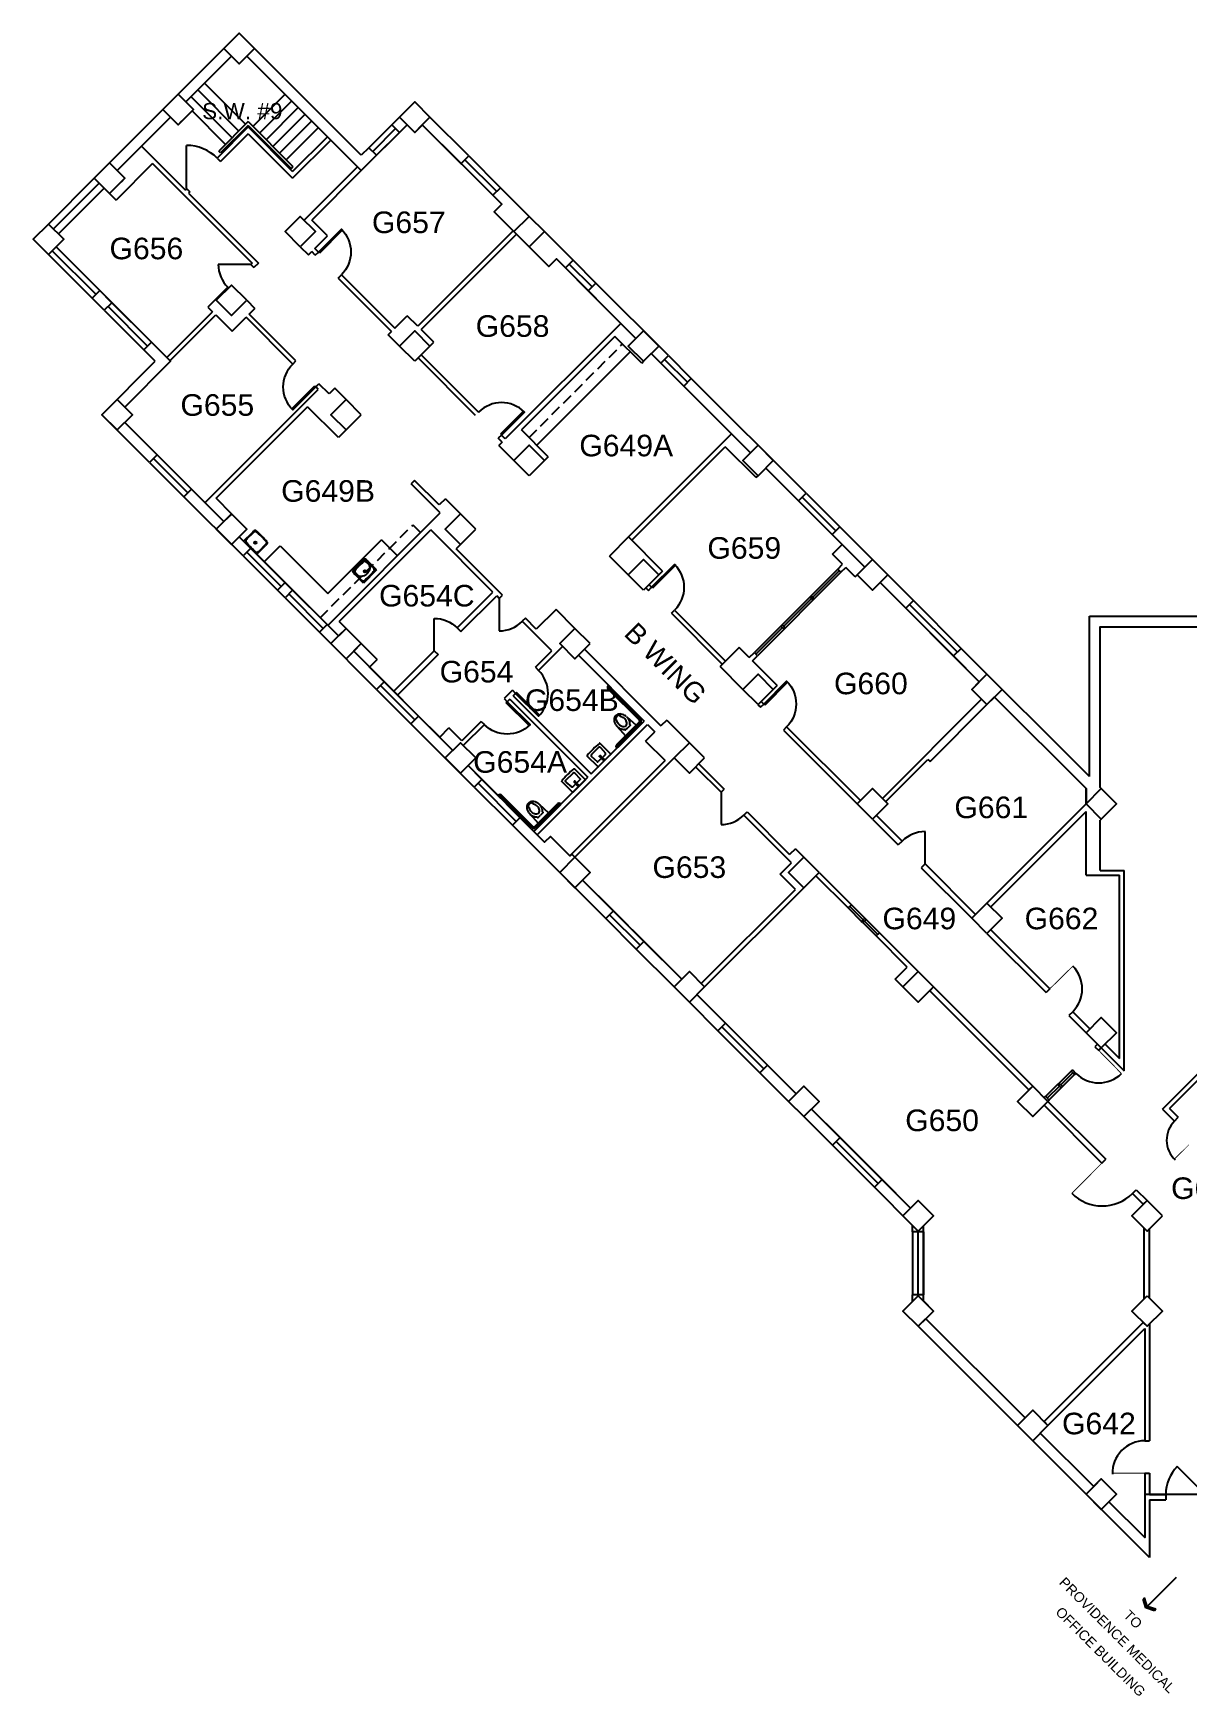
# Model space of a CAD drawing. Header units: inches. Extents: x -3235 to 3329, y 100 to 2924.
# Drawn here: x -3235 to -1951, y 1075 to 2924 of the extents above; entities that cross this region are included whole.
import ezdxf
from ezdxf.enums import TextEntityAlignment as Align

# ---------------------------------------------------------------- set-up
doc = ezdxf.new("R2010")
doc.units = ezdxf.units.IN
doc.header["$LTSCALE"] = 96
doc.header["$MEASUREMENT"] = 0
doc.linetypes.add('HIDDEN2', pattern=[0.1875, 0.125, -0.0625])
doc.layers.get('0').update_dxf_attribs({"linetype": 'CONTINUOUS'})
doc.layers.get('DEFPOINTS').update_dxf_attribs({"color": 31, "linetype": 'CONTINUOUS'})
for name, color, linetype in [('A-ANNO-ROOM', 4, 'CONTINUOUS'), ('A-ANNO-TEXT', 4, 'CONTINUOUS'), ('A-COLS', 5, 'CONTINUOUS'), ('A-DOOR', 2, 'CONTINUOUS'), ('A-FLOR-CASE', 3, 'CONTINUOUS'), ('A-FLOR-CASE-UPPR', 3, 'HIDDEN2'), ('A-FLOR-PFIX', 2, 'CONTINUOUS'), ('A-FLOR-STRS', 2, 'CONTINUOUS'), ('A-GLAZ', 2, 'CONTINUOUS'), ('A-GLAZ-SILL', 1, 'CONTINUOUS'), ('A-WALL-FULL', 6, 'CONTINUOUS')]:
    doc.layers.add(name, color=color, linetype=linetype)
doc.styles.add('ARIAL', font='arial.ttf')

# ---------------------------------------------------------------- blocks, each defined once
blk = doc.blocks.new('ARROW')
for p, q in [((0, 0), (47.9, 0)), ((41, 9), (45.5, 0)), ((41, 9), (43.2, 9)), ((45.5, 0), (41, -9)), ((43.2, 9), (47.7, 0)), ((47.7, 0), (43.2, -9)), ((41, -9), (43.2, -9))]:
    blk.add_line(p, q)
for points in [[(41, 9), (45.5, 0), (43.2, 9), (47.7, 0)], [(41, -9), (45.5, 0), (43.2, -9), (47.7, 0)]]:
    blk.add_solid(points)
blk = doc.blocks.new('DOOR')
at = {"layer": 'A-DOOR'}
blk.add_lwpolyline([(-0.042, 0), (0, 0), (0, 1), (-0.042, 1)], close=True, dxfattribs=at)
blk.add_arc((0, 0), 1, 90, 180, dxfattribs=at)
blk = doc.blocks.new('PSS-FP01$0$DOOR-E')
at = {"layer": 'A-DOOR'}
blk.add_line((0, 0), (-0.707, 0.707), dxfattribs=at)
blk.add_arc((0, 0), 1, 135, 180, dxfattribs=at)

msp = doc.modelspace()

# ---------------------------------------------------------------- linework, layer by layer
at = {"layer": 'A-COLS'}
for points in [[(-3006.1, 2890.3), (-3023.1, 2907.3), (-3006.1, 2924.3), (-2989.1, 2907.3)], [(-3074, 2822.4), (-3091, 2839.4), (-3074, 2856.4), (-3057, 2839.4)], [(-2811, 2814), (-2827.9, 2830.9), (-2811, 2847.9), (-2794, 2830.9)], [(-3133.4, 2763), (-3150.4, 2780), (-3167.3, 2763), (-3150.4, 2746.1)], [(-2938.2, 2686.7), (-2955.2, 2703.6), (-2938.2, 2720.6), (-2921.3, 2703.6)], [(-2938.2, 2686.7), (-2955.2, 2703.6), (-2938.2, 2720.6), (-2921.3, 2703.6)], [(-2683.7, 2686.7), (-2700.6, 2703.6), (-2683.7, 2720.6), (-2666.7, 2703.6)], [(-3201.3, 2695.2), (-3218.2, 2712.1), (-3235.2, 2695.2), (-3218.2, 2678.2)], [(-2997.6, 2627.3), (-3014.6, 2644.2), (-3031.6, 2627.3), (-3014.6, 2610.3)], [(-2997.6, 2627.3), (-3014.6, 2644.2), (-3031.6, 2627.3), (-3014.6, 2610.3)], [(-2811, 2559.4), (-2827.9, 2576.4), (-2811, 2593.3), (-2794, 2576.4)], [(-2556.4, 2559.4), (-2573.4, 2576.4), (-2556.4, 2593.3), (-2539.4, 2576.4)], [(-3124.9, 2500), (-3141.9, 2517), (-3158.9, 2500), (-3141.9, 2483)], [(-2870.4, 2500), (-2887.3, 2517), (-2904.3, 2500), (-2887.3, 2483)], [(-2683.7, 2432.1), (-2700.6, 2449.1), (-2683.7, 2466.1), (-2666.7, 2449.1)], [(-2429.1, 2432.1), (-2446.1, 2449.1), (-2429.1, 2466.1), (-2412.1, 2449.1)], [(-2997.6, 2372.7), (-3014.6, 2389.7), (-3031.6, 2372.7), (-3014.6, 2355.7)], [(-2743.1, 2372.7), (-2760, 2389.7), (-2777, 2372.7), (-2760, 2355.7)], [(-2556.4, 2304.8), (-2573.4, 2321.8), (-2556.4, 2338.8), (-2539.4, 2321.8)], [(-2556.4, 2304.8), (-2573.4, 2321.8), (-2556.4, 2338.8), (-2539.4, 2321.8)], [(-2301.8, 2304.8), (-2318.8, 2321.8), (-2301.8, 2338.8), (-2284.9, 2321.8)], [(-2870.4, 2245.4), (-2887.3, 2262.4), (-2904.3, 2245.4), (-2887.3, 2228.5)], [(-2615.8, 2245.4), (-2632.8, 2262.4), (-2649.7, 2245.4), (-2632.8, 2228.5)], [(-2429.1, 2177.6), (-2446.1, 2194.5), (-2429.1, 2211.5), (-2412.1, 2194.5)], [(-2429.1, 2177.6), (-2446.1, 2194.5), (-2429.1, 2211.5), (-2412.1, 2194.5)], [(-2174.6, 2177.6), (-2191.5, 2194.5), (-2174.6, 2211.5), (-2157.6, 2194.5)], [(-2743.1, 2118.2), (-2760, 2135.1), (-2777, 2118.2), (-2760, 2101.2)], [(-2488.5, 2118.2), (-2505.5, 2135.1), (-2522.5, 2118.2), (-2505.5, 2101.2)], [(-2301.8, 2050.3), (-2318.8, 2067.2), (-2301.8, 2084.2), (-2284.9, 2067.2)], [(-2301.8, 2050.3), (-2318.8, 2067.2), (-2301.8, 2084.2), (-2284.9, 2067.2)], [(-2047.3, 2050.3), (-2064.2, 2067.2), (-2047.3, 2084.2), (-2030.3, 2067.2)], [(-2615.8, 1990.9), (-2632.8, 2007.9), (-2649.7, 1990.9), (-2632.8, 1973.9)], [(-2361.2, 1990.9), (-2378.2, 2007.9), (-2395.2, 1990.9), (-2378.2, 1973.9)], [(-2361.2, 1990.9), (-2378.2, 2007.9), (-2395.2, 1990.9), (-2378.2, 1973.9)], [(-2174.6, 1923), (-2191.5, 1940), (-2174.6, 1956.9), (-2157.6, 1940)], [(-2174.6, 1923), (-2191.5, 1940), (-2174.6, 1956.9), (-2157.6, 1940)], [(-2488.5, 1863.6), (-2505.5, 1880.6), (-2522.5, 1863.6), (-2505.5, 1846.6)], [(-2234, 1863.6), (-2250.9, 1880.6), (-2267.9, 1863.6), (-2250.9, 1846.6)], [(-2234, 1863.6), (-2250.9, 1880.6), (-2267.9, 1863.6), (-2250.9, 1846.6)], [(-2047.3, 1795.7), (-2064.2, 1812.7), (-2047.3, 1829.7), (-2030.3, 1812.7)], [(-2361.2, 1736.3), (-2378.2, 1753.3), (-2395.2, 1736.3), (-2378.2, 1719.4)], [(-2106.7, 1736.3), (-2123.6, 1753.3), (-2140.6, 1736.3), (-2123.6, 1719.4)], [(-2234, 1609), (-2250.9, 1626), (-2267.9, 1609), (-2250.9, 1592.1)], [(-1979.4, 1609), (-1996.4, 1626), (-2013.3, 1609), (-1996.4, 1592.1)], [(-2234, 1503.1), (-2250.9, 1520.1), (-2267.9, 1503.1), (-2250.9, 1486.1)], [(-1996.4, 1520.1), (-1979.4, 1503.1), (-1996.4, 1486.1), (-2013.3, 1503.1)], [(-2140.6, 1375.8), (-2123.6, 1392.8), (-2106.7, 1375.8), (-2123.6, 1358.9)], [(-2064.2, 1299.5), (-2047.3, 1316.4), (-2030.3, 1299.5), (-2047.3, 1282.5)]]:
    msp.add_lwpolyline(points, close=True, dxfattribs=at)
at = {"layer": 'A-DOOR'}
msp.add_line((-1931.7, 1299.1), (-1962.9, 1330.2), dxfattribs=at)
msp.add_lwpolyline([(-3064.7, 2751.5), (-3064.7, 2799.5)], dxfattribs=at)
at = {"layer": 'A-DOOR', "const_width": 1}
for points in [[(-2104.6, 1861.5), (-2078.9, 1886.7)], [(-2050.1, 1792.9), (-2024.9, 1767.2)], [(-2046.3, 1668), (-2080.2, 1634)], [(-1999, 1322.8), (-2035, 1322.8)]]:
    msp.add_lwpolyline(points, dxfattribs=at)
msp.add_lwpolyline([(-1944.7, 1693.2), (-1966, 1672)], close=True, dxfattribs=at)
at = {"layer": 'A-DOOR'}
for centre, radius, start, end in [((-3064.7, 2751.5), 48, 44.7029, 90.0005), ((-2104.6, 1861.5), 36, 315, 44.5457), ((-2050.1, 1792.9), 36, 225, 314.5457), ((-1944.7, 1693.2), 30, 135, 226.707), ((-2046.3, 1668), 48, 225, 314.5677), ((-1999, 1322.8), 36, 90, 181.707), ((-1931.7, 1299.1), 44, 135, 179.9984)]:
    msp.add_arc(centre, radius, start, end, dxfattribs=at)
at = {"layer": 'A-FLOR-CASE'}
for p, q in [((-2675.3, 2466.2), (-2571.4, 2570.1)), ((-2978.4, 2336.5), (-2960.7, 2354.2)), ((-2960.7, 2354.2), (-2907.6, 2301.1)), ((-2907.6, 2301.1), (-2847.9, 2360.8)), ((-2830.2, 2343.2), (-2847.9, 2360.8))]:
    msp.add_line(p, q, dxfattribs=at)
at = {"layer": 'A-FLOR-CASE-UPPR'}
for p, q in [((-2683.8, 2474.7), (-2579.9, 2578.6)), ((-2916.1, 2274.2), (-2812.9, 2377.5)), ((-2812.9, 2377.5), (-2804.4, 2369))]:
    msp.add_line(p, q, dxfattribs=at)
at = {"layer": 'A-FLOR-PFIX'}
for p, q in [((-3001.2, 2359.3), (-2991.5, 2369)), ((-2991, 2368.4), (-2997.5, 2361.8)), ((-2991, 2368.4), (-2997.5, 2361.8)), ((-2986.7, 2344.8), (-2977, 2354.5)), ((-2977.5, 2355), (-2984.1, 2348.4)), ((-2863.6, 2336.5), (-2857.1, 2329.9)), ((-2853.4, 2327.3), (-2863.1, 2337)), ((-2867.9, 2312.8), (-2877.6, 2322.5)), ((-2877.1, 2323.1), (-2870.5, 2316.5)), ((-2877.1, 2323.1), (-2870.5, 2316.5)), ((-2853.4, 2327.3), (-2867.9, 2312.8)), ((-2853.4, 2327.3), (-2867.9, 2312.8)), ((-2596, 2195.2), (-2561.1, 2160.3)), ((-2592.6, 2194), (-2594.5, 2195.9)), ((-2559.7, 2161), (-2592.6, 2194)), ((-2575.2, 2163.9), (-2564.8, 2154.6)), ((-2561.1, 2158.3), (-2586.4, 2133)), ((-2585.9, 2153.3), (-2576.5, 2142.9)), ((-2585, 2132.3), (-2559.7, 2157.5)), ((-2563.8, 2153.5), (-2562.7, 2152.4)), ((-2606.5, 2129.8), (-2614.4, 2122)), ((-2604.8, 2134.4), (-2593.1, 2122.7)), ((-2604.4, 2129.8), (-2598.9, 2123.6)), ((-2586.4, 2129.4), (-2586.1, 2129.1)), ((-2575.5, 2141.8), (-2574.4, 2140.7)), ((-2607.3, 2108.6), (-2619, 2120.3)), ((-2614.3, 2119.8), (-2608.2, 2114.3)), ((-2598.9, 2122.2), (-2606.8, 2114.3)), ((-2593.1, 2122), (-2606.6, 2108.6)), ((-2647.3, 2091.9), (-2635.6, 2080.2)), ((-2642.7, 2093.6), (-2634.9, 2101.5)), ((-2642.7, 2091.4), (-2636.5, 2086)), ((-2635.2, 2086), (-2627.3, 2093.9)), ((-2634.9, 2080.2), (-2621.5, 2093.6)), ((-2621.5, 2094.4), (-2633.2, 2106.1)), ((-2632.7, 2101.4), (-2627.2, 2095.3)), ((-2718.3, 2076.4), (-2717.9, 2076.8)), ((-2717.2, 2075.3), (-2718.3, 2076.4)), ((-2717.2, 2075.3), (-2717.2, 2075.3)), ((-2713.2, 2073.4), (-2715.1, 2075.3)), ((-2714.4, 2076.8), (-2679.5, 2041.9)), ((-2680.2, 2040.5), (-2713.2, 2073.4)), ((-2683.1, 2056), (-2673.7, 2045.6)), ((-2677.5, 2041.9), (-2652.2, 2067.2)), ((-2651.5, 2065.8), (-2676.7, 2040.5)), ((-2672.5, 2066.7), (-2662.1, 2057.3)), ((-2661, 2056.3), (-2659.9, 2055.2)), ((-2648.6, 2067.2), (-2648.3, 2066.9)), ((-2672.7, 2044.6), (-2671.6, 2043.5))]:
    msp.add_line(p, q, dxfattribs=at)
for points in [[(-2864, 2323.4, -0.096281), (-2868.5, 2320.3, -0.241749), (-2873, 2320.7, -0.139337), (-2877.2, 2325.1, -0.293749), (-2876.9, 2327.3, -0.028065), (-2872.7, 2332.1)], [(-2864, 2323.4, 0.096281), (-2860.9, 2327.9, 0.241749), (-2861.3, 2332.4, 0.139337), (-2865.7, 2336.6, 0.293749), (-2867.9, 2336.3, 0.028065), (-2872.7, 2332.1)], [(-2576, 2154, 0.17747), (-2575, 2156.2, 0.066386), (-2575, 2157.4, 0.085426), (-2575.7, 2159.5, 0.074934), (-2577.4, 2161.8, 0.074934), (-2579.6, 2163.4, 0.08035), (-2581.6, 2164.1, -0.238976), (-2582, 2164.4), (-2583, 2166.4, -0.549653), (-2582.6, 2167.2)], [(-2575.2, 2163.9, -0.074934), (-2573.1, 2160.9, -0.085426), (-2572, 2157.8, -0.066386), (-2572, 2155.9), (-2570.9, 2154.8), (-2573.8, 2151.9)], [(-2576, 2154, -0.17412), (-2578.2, 2153, -0.066386), (-2579.4, 2153, -0.085426), (-2581.5, 2153.7, -0.074934), (-2583.7, 2155.4, -0.074934), (-2585.4, 2157.6, -0.08035), (-2586.1, 2159.6, 0.238976), (-2586.3, 2160), (-2588.4, 2161, 0.549653), (-2589.1, 2160.6)], [(-2585.9, 2153.3, 0.074934), (-2582.9, 2151.1, 0.085426), (-2579.8, 2150.1, 0.066386), (-2577.9, 2150.1), (-2576.8, 2149), (-2573.8, 2151.9)], [(-2604.4, 2129.8, 0.050866), (-2604.6, 2130, 0.073218), (-2604.9, 2130.1, 0.028563), (-2605.2, 2130.2, 0.050866), (-2605.4, 2130.3, 0.050866), (-2605.7, 2130.2, 0.028563), (-2606, 2130.1, 0.073218), (-2606.3, 2130, 0.050866), (-2606.5, 2129.8)], [(-2604.8, 2134.4, 0.061553), (-2605, 2134.5, 0.084107), (-2605, 2134.5, 0.039062), (-2605.2, 2134.6, 0.039062), (-2605.3, 2134.6, 0.084107), (-2605.4, 2134.5, 0.061553), (-2605.5, 2134.4)], [(-2619, 2120.9, 0.061553), (-2619.1, 2120.8, 0.084107), (-2619.1, 2120.7, 0.039062), (-2619.1, 2120.6, 0.039062), (-2619.1, 2120.5, 0.084107), (-2619.1, 2120.4, 0.061553), (-2619, 2120.3)], [(-2614.4, 2122, 0.050866), (-2614.6, 2121.7, 0.073218), (-2614.7, 2121.5, 0.028563), (-2614.8, 2121.1, 0.050866), (-2614.8, 2120.9, 0.050866), (-2614.8, 2120.7, 0.028563), (-2614.7, 2120.3, 0.073218), (-2614.6, 2120.1, 0.050866), (-2614.3, 2119.8)], [(-2608.2, 2114.3, 0.063221), (-2607.9, 2114.1, 0.085725), (-2607.7, 2114.1, 0.040781), (-2607.5, 2114.1, 0.040781), (-2607.2, 2114.1, 0.085725), (-2607, 2114.2, 0.063221), (-2606.8, 2114.3)], [(-2607.3, 2108.6, 0.065543), (-2607.2, 2108.5, 0.087946), (-2607.1, 2108.4, 0.043207), (-2606.9, 2108.4, 0.043207), (-2606.8, 2108.4, 0.087946), (-2606.7, 2108.5, 0.065543), (-2606.6, 2108.6)], [(-2598.9, 2122.2, 0.063221), (-2598.7, 2122.5, 0.085725), (-2598.7, 2122.7, 0.040781), (-2598.6, 2122.9, 0.040781), (-2598.6, 2123.2, 0.085725), (-2598.7, 2123.4, 0.063221), (-2598.9, 2123.6)], [(-2593.1, 2122, 0.065543), (-2593, 2122.1, 0.087946), (-2593, 2122.2, 0.043207), (-2593, 2122.4, 0.043207), (-2593, 2122.5, 0.087946), (-2593, 2122.6, 0.065543), (-2593.1, 2122.7)], [(-2647.3, 2091.9, -0.061553), (-2647.4, 2092, -0.084107), (-2647.5, 2092.1, -0.039062), (-2647.5, 2092.2, -0.039062), (-2647.5, 2092.4, -0.084107), (-2647.4, 2092.5, -0.061553), (-2647.4, 2092.6)], [(-2642.7, 2091.4, -0.050866), (-2642.9, 2091.7, -0.073218), (-2643, 2091.9, -0.028563), (-2643.2, 2092.3, -0.050866), (-2643.2, 2092.5, -0.050866), (-2643.2, 2092.7, -0.028563), (-2643.1, 2093.1, -0.073218), (-2643, 2093.3, -0.050866), (-2642.7, 2093.6)], [(-2634.9, 2101.5, -0.050866), (-2634.6, 2101.7, -0.073218), (-2634.4, 2101.8, -0.028563), (-2634, 2101.9, -0.050866), (-2633.8, 2101.9, -0.050866), (-2633.6, 2101.9, -0.028563), (-2633.2, 2101.8, -0.073218), (-2633, 2101.6, -0.050866), (-2632.7, 2101.4)], [(-2633.9, 2106.1, -0.061553), (-2633.8, 2106.2, -0.084107), (-2633.7, 2106.2, -0.039062), (-2633.5, 2106.2, -0.039062), (-2633.4, 2106.2, -0.084107), (-2633.3, 2106.1, -0.061553), (-2633.2, 2106.1)], [(-2627.2, 2095.3, -0.063221), (-2627.1, 2095, -0.085725), (-2627, 2094.8, -0.040781), (-2627, 2094.6, -0.040781), (-2627, 2094.3, -0.085725), (-2627.1, 2094.1, -0.063221), (-2627.3, 2093.9)], [(-2621.5, 2094.4, -0.065543), (-2621.4, 2094.2, -0.087946), (-2621.4, 2094.1, -0.043207), (-2621.4, 2094, -0.043207), (-2621.4, 2093.9, -0.087946), (-2621.4, 2093.8, -0.065543), (-2621.5, 2093.6)], [(-2635.2, 2086, -0.063221), (-2635.4, 2085.8, -0.085725), (-2635.6, 2085.7, -0.040781), (-2635.8, 2085.7, -0.040781), (-2636.1, 2085.7, -0.085725), (-2636.3, 2085.8, -0.063221), (-2636.5, 2086)], [(-2634.9, 2080.2, -0.065543), (-2635.1, 2080.1, -0.087946), (-2635.2, 2080.1, -0.043207), (-2635.3, 2080.1, -0.043207), (-2635.4, 2080.1, -0.087946), (-2635.5, 2080.1, -0.065543), (-2635.6, 2080.2)], [(-2673.2, 2056.8, -0.17747), (-2675.4, 2055.8, -0.066386), (-2676.6, 2055.8, -0.085426), (-2678.7, 2056.5, -0.074934), (-2681, 2058.2, -0.074934), (-2682.6, 2060.4, -0.08035), (-2683.3, 2062.4, 0.238976), (-2683.6, 2062.8), (-2685.6, 2063.8, 0.549653), (-2686.4, 2063.4)], [(-2683.1, 2056, 0.074934), (-2680.1, 2053.9, 0.085426), (-2677, 2052.8, 0.066386), (-2675.1, 2052.8), (-2674, 2051.7), (-2671.1, 2054.6)], [(-2673.2, 2056.8, 0.17412), (-2672.2, 2059, 0.066386), (-2672.2, 2060.2, 0.085426), (-2672.9, 2062.3, 0.074934), (-2674.6, 2064.5, 0.074934), (-2676.8, 2066.2, 0.08035), (-2678.8, 2066.9, -0.238976), (-2679.2, 2067.1), (-2680.2, 2069.2, -0.549653), (-2679.8, 2069.9)], [(-2672.5, 2066.7, -0.074934), (-2670.3, 2063.7, -0.085426), (-2669.3, 2060.6, -0.066386), (-2669.2, 2058.7), (-2668.2, 2057.6), (-2671.1, 2054.6)]]:
    msp.add_lwpolyline(points, format="xyb", dxfattribs=at)
for points in [[(-2605.3, 2119.7, -0.043661), (-2605.4, 2119.9, -0.043661), (-2605.4, 2120, -0.043661), (-2605.4, 2120.1, -0.043661), (-2605.4, 2120.3, -0.043661), (-2605.3, 2120.4, -0.043661), (-2605.2, 2120.5, -0.043661), (-2605.2, 2120.6, -0.043661), (-2605.1, 2120.7, -0.043661), (-2604.9, 2120.7, -0.043661), (-2604.8, 2120.8, -0.043661), (-2604.7, 2120.8, -0.043661), (-2604.6, 2120.8, -0.043661), (-2604.4, 2120.8, -0.043661), (-2604.3, 2120.7, -0.043661), (-2604.2, 2120.7, -0.043661), (-2604.1, 2120.6, -0.043661), (-2604, 2120.5, -0.043661), (-2603.9, 2120.4, -0.043661), (-2603.9, 2120.3, -0.043661), (-2603.9, 2120.1, -0.043661), (-2603.9, 2120, -0.043661), (-2603.9, 2119.9, -0.043661), (-2603.9, 2119.7, -0.043661), (-2604, 2119.6, -0.043661), (-2604.1, 2119.5, -0.043661), (-2604.2, 2119.4, -0.043661), (-2604.3, 2119.4, -0.043661), (-2604.4, 2119.3, -0.043661), (-2604.6, 2119.3, -0.043661), (-2604.7, 2119.3, -0.043661), (-2604.8, 2119.3, -0.043661), (-2604.9, 2119.4, -0.043661), (-2605.1, 2119.4, -0.043661), (-2605.2, 2119.5, -0.043661), (-2605.2, 2119.6, -0.043661)], [(-2632.7, 2092.4, 0.043661), (-2632.8, 2092.4, 0.043661), (-2632.9, 2092.5, 0.043661), (-2633.1, 2092.5, 0.043661), (-2633.2, 2092.4, 0.043661), (-2633.3, 2092.4, 0.043661), (-2633.4, 2092.3, 0.043661), (-2633.5, 2092.2, 0.043661), (-2633.6, 2092.1, 0.043661), (-2633.7, 2092, 0.043661), (-2633.7, 2091.9, 0.043661), (-2633.7, 2091.8, 0.043661), (-2633.7, 2091.6, 0.043661), (-2633.7, 2091.5, 0.043661), (-2633.7, 2091.4, 0.043661), (-2633.6, 2091.3, 0.043661), (-2633.5, 2091.2, 0.043661), (-2633.4, 2091.1, 0.043661), (-2633.3, 2091, 0.043661), (-2633.2, 2091, 0.043661), (-2633.1, 2091, 0.043661), (-2632.9, 2091, 0.043661), (-2632.8, 2091, 0.043661), (-2632.7, 2091, 0.043661), (-2632.6, 2091.1, 0.043661), (-2632.5, 2091.2, 0.043661), (-2632.4, 2091.3, 0.043661), (-2632.3, 2091.4, 0.043661), (-2632.3, 2091.5, 0.043661), (-2632.2, 2091.6, 0.043661), (-2632.2, 2091.8, 0.043661), (-2632.3, 2091.9, 0.043661), (-2632.3, 2092, 0.043661), (-2632.4, 2092.1, 0.043661), (-2632.5, 2092.2, 0.043661), (-2632.6, 2092.3, 0.043661)]]:
    msp.add_lwpolyline(points, format="xyb", close=True, dxfattribs=at)
for centre, radius in [((-2988.3, 2357.7), 1.25), ((-2866.3, 2325.7), 1.25), ((-2601.3, 2116.8), 0.75), ((-2629.7, 2088.3), 0.75)]:
    msp.add_circle(centre, radius, dxfattribs=at)
for centre, radius, start, end in [((-2975.9, 2353.4), 22.1, 125.7975, 135), ((-2975.9, 2353.4), 22.1, 125.7975, 135), ((-2975.9, 2353.4), 21.3, 127.5178, 135), ((-2975.9, 2353.4), 21.3, 127.5178, 135), ((-2988.3, 2369.5), 1, 47.2901, 127.5178), ((-2988.3, 2369.5), 1, 47.2901, 127.5178), ((-2988.2, 2370.4), 1, 47.4606, 125.7975), ((-2988.2, 2370.4), 1, 47.4606, 125.7975), ((-3129.6, 2216.4), 209.4, 42.7099, 47.2901), ((-3129.6, 2216.4), 210.1, 42.5394, 47.4606), ((-2996.9, 2359.4), 2, 152.2242, 222.0029), ((-2993, 2357.3), 6.41, 135, 152.2242), ((-2889.4, 2456.1), 146.6, 222.0029, 227.7884), ((-2988.6, 2352.9), 6.41, 297.4135, 315), ((-2992.6, 2370.1), 21.3, 315, 322.4822), ((-2992.6, 2370.1), 22.1, 315, 324.2025), ((-2976.5, 2357.7), 1, 322.4822, 42.7099), ((-2975.5, 2357.7), 1, 324.2025, 42.5394), ((-2986.6, 2349), 2, 227.7884, 297.4135), ((-2725, 2184.4), 210.1, 132.5394, 137.4606), ((-2725, 2184.4), 209.4, 132.7099, 137.2901), ((-2866.4, 2338.5), 1, 54.2025, 132.5394), ((-2866.3, 2337.5), 1, 52.4822, 132.7099), ((-2878.7, 2321.4), 22.1, 45, 54.2025), ((-2878.7, 2321.4), 21.3, 45, 52.4822), ((-2861.6, 2325.4), 6.41, 27.4135, 45), ((-2879.1, 2325.8), 1, 137.4606, 215.7975), ((-2879.1, 2325.8), 1, 137.4606, 215.7975), ((-2862, 2338.1), 22.1, 215.7975, 225), ((-2862, 2338.1), 22.1, 215.7975, 225), ((-2878.1, 2325.8), 1, 137.2901, 217.5178), ((-2878.1, 2325.8), 1, 137.2901, 217.5178), ((-2862, 2338.1), 21.3, 217.5178, 225), ((-2862, 2338.1), 21.3, 217.5178, 225), ((-2866, 2321), 6.41, 225, 242.5865), ((-2866, 2321), 6.41, 225, 242.2242), ((-2868, 2317.1), 2, 242.2242, 312.0029), ((-2964.8, 2424.6), 146.6, 312.0029, 317.7884), ((-2857.7, 2327.4), 2, 317.7884, 27.4135), ((-2594.1, 2197), 2.56, 125.2102, 224.4122), ((-2592.5, 2197.4), 2.53, 158.5549, 224.4993), ((-2582.8, 2160.9), 6.29, 87.5207, 182.0085), ((-2582.8, 2160.9), 4.82, 87.5207, 182.0085), ((-2582.4, 2159.7), 7.42, 81.6725, 91.5742), ((-2582.7, 2157.6), 9.55, 62.1416, 81.6725), ((-2584, 2155.1), 12.4, 45, 62.1416), ((-2581.7, 2160.4), 7.42, 178.4258, 188.3275), ((-2579.6, 2160.7), 9.55, 188.3275, 207.8584), ((-2577.1, 2162), 12.4, 207.8584, 225), ((-2562.2, 2159.3), 1.5, 314.9992, 45.0008), ((-2561.5, 2159.3), 2.5, 314.9998, 45.0002), ((-2541.7, 2057.1), 100.3, 129.535, 140.465), ((-2584.6, 2131.2), 2.5, 133.916, 224.9927), ((-2583.9, 2131.2), 1.5, 133.2125, 224.9803), ((-2570.1, 2028.8), 100.3, 129.535, 140.465), ((-2716.2, 2075), 2.5, 45, 135), ((-2716.2, 2074.3), 1.5, 45, 135), ((-2680.1, 2063.6), 6.29, 87.9915, 182.4793), ((-2678.9, 2063.2), 7.42, 178.4258, 188.3275), ((-2676.8, 2063.5), 9.55, 188.3275, 207.8584), ((-2674.3, 2064.8), 12.4, 207.8584, 225), ((-2680.1, 2063.6), 4.82, 87.9915, 182.4793), ((-2679.6, 2062.5), 7.42, 81.6725, 91.5742), ((-2679.9, 2060.4), 9.55, 62.1416, 81.6725), ((-2681.2, 2057.9), 12.4, 45, 62.1416), ((-2650.4, 2065.4), 2.5, 45.0073, 136.084), ((-2650.4, 2064.7), 1.5, 45.0197, 136.7875), ((-2678.5, 2042.3), 2.5, 224.9998, 315.0002), ((-2678.5, 2043), 1.5, 224.9992, 315.0008)]:
    msp.add_arc(centre, radius, start, end, dxfattribs=at)
at = {"layer": 'A-FLOR-STRS'}
for p, q in [((-2999.2, 2823), (-3044.8, 2868.6)), ((-3014.1, 2808.1), (-3059.7, 2853.7)), ((-3006.6, 2815.5), (-3052.3, 2861.2)), ((-2990.9, 2820.7), (-2955.2, 2856.4)), ((-2983.5, 2813.2), (-2947.8, 2849)), ((-3021.5, 2800.7), (-3058.6, 2837.8)), ((-2976.1, 2805.8), (-2940.4, 2841.5)), ((-2968.7, 2798.4), (-2932.9, 2834.1)), ((-2996.2, 2826), (-3028.9, 2793.3)), ((-2996.2, 2821.7), (-3026.8, 2791.2)), ((-2996.2, 2826), (-2946.4, 2776.1)), ((-2996.2, 2821.7), (-2948.5, 2774)), ((-2961.2, 2791), (-2925.5, 2826.7)), ((-2953.8, 2783.5), (-2918.1, 2819.3)), ((-3026.8, 2791.2), (-3028.9, 2793.3)), ((-2948.5, 2774), (-2946.4, 2776.1))]:
    msp.add_line(p, q, dxfattribs=at)
at = {"layer": 'A-GLAZ'}
for p, q in [((-2832.2, 2818.2), (-2857.6, 2792.7)), ((-2755.1, 2783.5), (-2719.7, 2748.2)), ((-3214, 2682.4), (-3165.5, 2633.9)), ((-2639.1, 2667.6), (-2613.7, 2642.1)), ((-3152, 2620.4), (-3108, 2576.4)), ((-2533.1, 2561.5), (-2507.6, 2536.1)), ((-3101.6, 2451.2), (-3063.4, 2413)), ((-2380, 2408.4), (-2342.5, 2371)), ((-2997.6, 2347.3), (-2959.4, 2309.1)), ((-2338.7, 2326.4), (-2368.3, 2296.9)), ((-2951, 2300.6), (-2912.8, 2262.4)), ((-2369.7, 2295.5), (-2400.5, 2264.7)), ((-2260.5, 2288.9), (-2207.4, 2235.9)), ((-2401.9, 2263.3), (-2431.5, 2233.7)), ((-2849.1, 2198.8), (-2811, 2160.6)), ((-2740.5, 2090.1), (-2698.1, 2047.7)), ((-2560.3, 1909.9), (-2594.2, 1943.9)), ((-2312.2, 1938.3), (-2327, 1953.1)), ((-2310.8, 1936.9), (-2295.9, 1922)), ((-2469.4, 1819.1), (-2422.8, 1772.4)), ((-2078.9, 1768), (-2092.4, 1754.6)), ((-2093.9, 1753.2), (-2107.4, 1739.9)), ((-2342.1, 1691.8), (-2295.5, 1645.1)), ((-2251.2, 1591.1), (-2251.2, 1521.1))]:
    msp.add_line(p, q, dxfattribs=at)
msp.add_lwpolyline([(-3161.8, 2757.5), (-3212.7, 2706.6)], dxfattribs=at)
at = {"layer": 'A-GLAZ-SILL'}
for p, q in [((-2836.4, 2822.4), (-2861.9, 2797)), ((-2827.9, 2814), (-2853.4, 2788.5)), ((-2759.3, 2779.3), (-2724, 2744)), ((-2750.9, 2787.8), (-2715.5, 2752.4)), ((-3207.1, 2701), (-3156.2, 2751.9)), ((-3209.8, 2686.7), (-3161.1, 2638.1)), ((-3218.2, 2678.2), (-3169.6, 2629.6)), ((-2643.4, 2663.3), (-2617.9, 2637.9)), ((-2634.9, 2671.8), (-2609.4, 2646.4)), ((-3156.2, 2616.1), (-3112.2, 2572.2)), ((-3147.7, 2624.6), (-3103.8, 2580.7)), ((-2537.3, 2557.3), (-2511.8, 2531.8)), ((-2528.8, 2565.8), (-2503.4, 2540.3)), ((-3105.8, 2447), (-3067.6, 2408.8)), ((-3097.3, 2455.5), (-3059.1, 2417.3)), ((-2384.2, 2404.2), (-2346.7, 2366.7)), ((-2375.7, 2412.7), (-2338.3, 2375.2)), ((-2993.4, 2351.5), (-2955.2, 2313.3)), ((-3001.9, 2343), (-2963.7, 2304.8)), ((-2340.5, 2328.2), (-2433.2, 2235.5)), ((-2337, 2324.7), (-2429.7, 2232)), ((-2955.2, 2296.4), (-2917, 2258.2)), ((-2946.7, 2304.8), (-2908.5, 2266.7)), ((-2371.4, 2297.3), (-2367.9, 2293.7)), ((-2370, 2298.7), (-2366.5, 2295.2)), ((-2256.2, 2293.2), (-2203.2, 2240.1)), ((-2264.7, 2284.7), (-2211.7, 2231.7)), ((-2403.7, 2265), (-2400.2, 2261.5)), ((-2402.3, 2266.4), (-2398.8, 2262.9)), ((-2844.9, 2203), (-2806.7, 2164.8)), ((-2853.4, 2194.5), (-2815.2, 2156.3)), ((-2736.2, 2094.4), (-2693.8, 2051.9)), ((-2744.7, 2085.9), (-2702.3, 2043.5)), ((-2556, 1914.2), (-2590, 1948.1)), ((-2328.8, 1951.4), (-2313.9, 1936.5)), ((-2325.3, 1954.9), (-2310.4, 1940.1)), ((-2564.5, 1905.7), (-2598.5, 1939.6)), ((-2312.5, 1935.1), (-2297.7, 1920.3)), ((-2309, 1938.6), (-2294.1, 1923.8)), ((-2427, 1768.1), (-2473.7, 1814.8)), ((-2418.5, 1776.6), (-2465.2, 1823.3)), ((-2080.9, 1770), (-2109.3, 1741.8)), ((-2077, 1766), (-2105.4, 1737.9)), ((-2079.5, 1771.4), (-2080.9, 1770)), ((-2080.9, 1770), (-2077, 1766)), ((-2079.5, 1771.4), (-2075.6, 1767.4)), ((-2075.6, 1767.4), (-2077, 1766)), ((-2110.9, 1740.6), (-2109.5, 1742)), ((-2109.5, 1742), (-2105.3, 1737.7)), ((-2095.8, 1755.2), (-2091.9, 1751.2)), ((-2094.4, 1756.6), (-2090.5, 1752.7)), ((-2105.3, 1737.7), (-2106.7, 1736.3)), ((-2299.7, 1640.9), (-2346.4, 1687.5)), ((-2291.2, 1649.3), (-2337.9, 1696)), ((-2257.2, 1591.1), (-2257.2, 1521.1)), ((-2245.2, 1591.1), (-2245.2, 1521.1))]:
    msp.add_line(p, q, dxfattribs=at)
msp.add_lwpolyline([(-3167.3, 2763), (-3218.2, 2712.1)], dxfattribs=at)
at = {"layer": 'A-WALL-FULL'}
for p, q in [((-3006.1, 2924.3), (-3150.4, 2780)), ((-2870.4, 2788.5), (-3006.1, 2924.3)), ((-3014.6, 2898.8), (-3065.5, 2847.9)), ((-2870.4, 2771.5), (-2997.6, 2898.8)), ((-3141.9, 2771.5), (-3082.5, 2830.9)), ((-2827.9, 2830.9), (-2836.4, 2822.4)), ((-2750.9, 2787.8), (-2794, 2830.9)), ((-3074, 2822.4), (-3069.8, 2826.7)), ((-2996.2, 2820), (-3030.8, 2785.4)), ((-2996.2, 2812.5), (-3027.1, 2781.7)), ((-2996.2, 2820), (-2946.7, 2770.5)), ((-2996.2, 2812.5), (-2946.7, 2763)), ((-2827.9, 2814), (-2836.4, 2822.4)), ((-2819.4, 2822.4), (-2827.9, 2814)), ((-2759.3, 2779.3), (-2802.5, 2822.4)), ((-3114.7, 2798.7), (-3066, 2749.9)), ((-2908, 2809.2), (-2946.7, 2770.5)), ((-2904.3, 2805.5), (-2946.7, 2763)), ((-2861.9, 2797), (-2870.4, 2788.5)), ((-2853.4, 2788.5), (-2861.9, 2797)), ((-3102.5, 2779.4), (-3143.1, 2738.8)), ((-3102.5, 2779.4), (-2991.9, 2668.7)), ((-3030.6, 2785.2), (-3027.1, 2781.7)), ((-2874.6, 2775.8), (-2934, 2716.4)), ((-2853.4, 2788.5), (-2870.4, 2771.5)), ((-2759.3, 2779.3), (-2750.9, 2787.8)), ((-3133.4, 2763), (-3137.6, 2758.8)), ((-2870.4, 2771.5), (-2925.5, 2716.4)), ((-3150.4, 2746.1), (-3143.1, 2738.8)), ((-3064.5, 2751.3), (-3066, 2749.9)), ((-3064.5, 2751.3), (-3061, 2747.8)), ((-3061, 2747.8), (-3062.4, 2746.3)), ((-3062.4, 2746.3), (-2984.8, 2668.7)), ((-2724, 2744), (-2715.5, 2752.4)), ((-2714.1, 2734.1), (-2724, 2744)), ((-2683.7, 2720.6), (-2715.5, 2752.4)), ((-2722.6, 2725.6), (-2714.1, 2734.1)), ((-2722.6, 2725.6), (-2701.6, 2704.6)), ((-2908, 2698.9), (-2925.5, 2716.4)), ((-2701.6, 2704.6), (-2807.6, 2598.5)), ((-2697.9, 2700.9), (-2803.9, 2594.8)), ((-2666.7, 2703.6), (-2634.9, 2671.8)), ((-2938.2, 2686.7), (-2929.2, 2677.7)), ((-2929.2, 2677.7), (-2925.5, 2681.4)), ((-2921.5, 2677.4), (-2925.5, 2681.4)), ((-2922, 2684.9), (-2908, 2698.9)), ((-2918, 2680.9), (-2922, 2684.9)), ((-2683.7, 2686.7), (-2661.8, 2664.8)), ((-2991.9, 2668.7), (-2993.4, 2667.2)), ((-2993.4, 2667.2), (-2989.9, 2663.7)), ((-2984.8, 2668.7), (-2989.9, 2663.7)), ((-2921.5, 2677.4), (-2918, 2680.9)), ((-2661.8, 2664.8), (-2653.3, 2673.2)), ((-2643.4, 2663.3), (-2653.3, 2673.2)), ((-2643.4, 2663.3), (-2634.9, 2671.8)), ((-2896.1, 2651.9), (-2892.5, 2655.5)), ((-2896.1, 2651.9), (-2836.7, 2592.6)), ((-2892.5, 2655.5), (-2833.2, 2596.1)), ((-2617.9, 2637.9), (-2609.4, 2646.4)), ((-2528.8, 2565.8), (-2609.4, 2646.4)), ((-3161.2, 2638.2), (-3169.7, 2629.7)), ((-3156.2, 2616.1), (-3169.6, 2629.6)), ((-3147.7, 2624.6), (-3161.1, 2638.1)), ((-3018.8, 2641.8), (-3040.9, 2619.7)), ((-2997.6, 2627.3), (-2988.6, 2618.3)), ((-2564.9, 2584.9), (-2617.9, 2637.9)), ((-3147.7, 2624.6), (-3156.2, 2616.1)), ((-3086.7, 2563.6), (-3035.8, 2614.6)), ((-3083.2, 2560.1), (-3032.3, 2611)), ((-3040.9, 2619.7), (-3035.8, 2614.6)), ((-3032.3, 2611), (-3014.1, 2592.8)), ((-3014.1, 2592.8), (-2998.5, 2608.4)), ((-2946.5, 2556.4), (-2998.5, 2608.4)), ((-2995, 2611.9), (-2988.6, 2618.3)), ((-2943, 2559.9), (-2995, 2611.9)), ((-2833.2, 2596.1), (-2819.2, 2610.1)), ((-2807.6, 2598.5), (-2819.2, 2610.1)), ((-2840.4, 2588.9), (-2836.7, 2592.6)), ((-2827.9, 2576.4), (-2840.4, 2588.9)), ((-2789.7, 2580.6), (-2803.9, 2594.8)), ((-2581.6, 2601.6), (-2710.2, 2473.1)), ((-3103.8, 2580.7), (-3112.2, 2572.2)), ((-3099.5, 2559.4), (-3112.2, 2572.2)), ((-3086.7, 2563.6), (-3103.8, 2580.7)), ((-2794, 2576.4), (-2789.7, 2580.6)), ((-2588.4, 2587.1), (-2692.3, 2483.2)), ((-2558.5, 2557.3), (-2588.4, 2587.1)), ((-2556.4, 2559.4), (-2539.4, 2576.4)), ((-3158.9, 2500), (-3099.5, 2559.4)), ((-3133.4, 2508.5), (-3082.5, 2559.4)), ((-3082.5, 2559.4), (-3083.2, 2560.1)), ((-2946.5, 2556.4), (-2943, 2559.9)), ((-2743.4, 2499.3), (-2807.2, 2563.1)), ((-2803.7, 2566.6), (-2739.9, 2502.8)), ((-2558.5, 2557.3), (-2556.4, 2559.4)), ((-2537.3, 2557.3), (-2547.9, 2567.9)), ((-2537.3, 2557.3), (-2528.8, 2565.8)), ((-2921.1, 2530.9), (-2917.5, 2534.4)), ((-2906.2, 2523.1), (-2917.5, 2534.4)), ((-2511.8, 2531.8), (-2503.4, 2540.3)), ((-2375.7, 2412.7), (-2503.4, 2540.3)), ((-3044.1, 2402.2), (-2918.2, 2528.1)), ((-2918.2, 2528.1), (-2921.1, 2530.9)), ((-2899.8, 2529.5), (-2906.2, 2523.1)), ((-2887.3, 2517), (-2899.8, 2529.5)), ((-2458.6, 2478.6), (-2511.8, 2531.8)), ((-3105.8, 2447), (-3158.9, 2500)), ((-3031.9, 2407), (-2930.1, 2508.8)), ((-2895.8, 2474.5), (-2930.1, 2508.8)), ((-3097.3, 2455.5), (-3133.4, 2491.5)), ((-2887.3, 2483), (-2895.8, 2474.5)), ((-2662.5, 2453.3), (-2692.3, 2483.2)), ((-2573.2, 2364), (-2458.6, 2478.6)), ((-2714.4, 2477.4), (-2718, 2473.8)), ((-2713.7, 2469.6), (-2718, 2473.8)), ((-2713.7, 2469.6), (-2717.4, 2465.8)), ((-2700.6, 2449.1), (-2717.4, 2465.8)), ((-2710.2, 2473.1), (-2714.4, 2477.4)), ((-2569.4, 2360.3), (-2465.5, 2464.3)), ((-2431.2, 2430), (-2465.5, 2464.3)), ((-3097.3, 2455.5), (-3105.8, 2447)), ((-2662.5, 2453.3), (-2666.7, 2449.1)), ((-2811.1, 2427), (-2814.8, 2423.3)), ((-2782.5, 2390.9), (-2814.8, 2423.3)), ((-2783.7, 2399.6), (-2811.1, 2427)), ((-2431.2, 2430), (-2429.1, 2432.1)), ((-2384.2, 2404.2), (-2420.6, 2440.6)), ((-3059.1, 2417.3), (-3067.6, 2408.8)), ((-3001.9, 2343), (-3067.6, 2408.8)), ((-3023.1, 2381.2), (-3059.1, 2417.3)), ((-3014.3, 2389.4), (-3031.9, 2407)), ((-2776.8, 2406.4), (-2783.7, 2399.6)), ((-2776.8, 2406.4), (-2760, 2389.7)), ((-2384.2, 2404.2), (-2375.7, 2412.7)), ((-2907.6, 2265.7), (-2782.5, 2390.9)), ((-2894.9, 2270), (-2793.1, 2371.8)), ((-2724, 2302.7), (-2793.1, 2371.8)), ((-2346.7, 2366.7), (-2338.3, 2375.2)), ((-2301.8, 2338.8), (-2338.3, 2375.2)), ((-2993.4, 2351.5), (-3006.1, 2364.2)), ((-2993.4, 2351.5), (-3001.9, 2343)), ((-2760, 2355.7), (-2765, 2350.8)), ((-2713.4, 2299.2), (-2765, 2350.8)), ((-2573.2, 2364), (-2594.4, 2342.8)), ((-2535.2, 2326.1), (-2573.2, 2364)), ((-2310.3, 2330.3), (-2346.7, 2366.7)), ((-2346.2, 2344.9), (-2335.6, 2355.5)), ((-2573.4, 2321.8), (-2594.4, 2342.8)), ((-2335, 2333.7), (-2346.2, 2344.9)), ((-2340.5, 2328.2), (-2335, 2333.7)), ((-2337, 2324.7), (-2331.4, 2330.2)), ((-2320.9, 2319.7), (-2331.4, 2330.2)), ((-2955.2, 2313.3), (-2963.7, 2304.8)), ((-2946.7, 2304.8), (-2955.2, 2313.3)), ((-2535.2, 2326.1), (-2539.4, 2321.8)), ((-2337, 2324.7), (-2340.5, 2328.2)), ((-2320.9, 2319.7), (-2318.8, 2321.8)), ((-2264.7, 2284.7), (-2293.4, 2313.3)), ((-2284.9, 2321.8), (-2256.2, 2293.2)), ((-2955.2, 2296.4), (-2963.7, 2304.8)), ((-2946.7, 2304.8), (-2955.2, 2296.4)), ((-2763.8, 2262.9), (-2724, 2302.7)), ((-2759.5, 2258.7), (-2719.7, 2298.5)), ((-2716.9, 2295.6), (-2719.7, 2298.5)), ((-2716.9, 2295.6), (-2713.4, 2299.2)), ((-2553.8, 2307.4), (-2551, 2304.6)), ((-2551, 2304.6), (-2547.5, 2308.1)), ((-2550.3, 2310.9), (-2547.5, 2308.1)), ((-2264.7, 2284.7), (-2256.2, 2293.2)), ((-2653.8, 2283.4), (-2675.7, 2261.5)), ((-2632.8, 2262.4), (-2653.8, 2283.4)), ((-2525.5, 2279.1), (-2522, 2282.7)), ((-2525.5, 2279.1), (-2468.8, 2222.3)), ((-2522, 2282.7), (-2465.2, 2225.9)), ((-2060.5, 2276), (-1940.5, 2276)), ((-2060.5, 2097.5), (-2060.5, 2276)), ((-2908.5, 2266.7), (-2917, 2258.2)), ((-2853.4, 2194.5), (-2917, 2258.2)), ((-2895.8, 2253.9), (-2908.5, 2266.7)), ((-2894.9, 2270), (-2887.3, 2262.4)), ((-2763.8, 2262.9), (-2759.5, 2258.7)), ((-2687.9, 2273.7), (-2691.5, 2270.2)), ((-2658.6, 2237.3), (-2691.5, 2270.2)), ((-2675.7, 2261.5), (-2687.9, 2273.7)), ((-2048.5, 2264), (-1940.5, 2264)), ((-2048.5, 2085.5), (-2048.5, 2264)), ((-2870.4, 2245.4), (-2852.6, 2227.7)), ((-2789.2, 2237.5), (-2834.3, 2192.4)), ((-2789.2, 2237.5), (-2785, 2233.2)), ((-2673.2, 2215.6), (-2646.6, 2242.3)), ((-2622.2, 2239.1), (-2537.1, 2154)), ((-2450.1, 2241), (-2471.3, 2219.8)), ((-2438.9, 2229.8), (-2450.1, 2241)), ((-2211.7, 2231.7), (-2203.2, 2240.1)), ((-2060.5, 2097.5), (-2203.2, 2240.1)), ((-2844.9, 2203), (-2878.8, 2237)), ((-2861.1, 2219.2), (-2852.6, 2227.7)), ((-2785, 2233.2), (-2830, 2188.2)), ((-2676.8, 2219.1), (-2658.6, 2237.3)), ((-2676.8, 2219.1), (-2673.2, 2215.6)), ((-2628.9, 2232.4), (-2555.8, 2159.3)), ((-2446.1, 2194.5), (-2471.3, 2219.8)), ((-2438.9, 2229.8), (-2433.2, 2235.5)), ((-2435.4, 2226.3), (-2429.7, 2232)), ((-2407.9, 2198.8), (-2435.4, 2226.3)), ((-2429.7, 2232), (-2433.2, 2235.5)), ((-2183, 2203), (-2211.7, 2231.7)), ((-2853.4, 2194.5), (-2844.9, 2203)), ((-2702.2, 2193.7), (-2711.6, 2184.3)), ((-2711.6, 2184.3), (-2708.1, 2180.8)), ((-2705.2, 2183.6), (-2708.1, 2180.8)), ((-2708.1, 2180.8), (-2705.2, 2183.6)), ((-2705.2, 2183.6), (-2618.4, 2096.8)), ((-2702.2, 2193.7), (-2698.7, 2190.1)), ((-2701.5, 2187.3), (-2698.7, 2190.1)), ((-2701.5, 2187.3), (-2614.7, 2100.5)), ((-2407.9, 2198.8), (-2412.1, 2194.5)), ((-2290.8, 2073.2), (-2180.5, 2183.5)), ((-2064.2, 2084.2), (-2166.1, 2186)), ((-2815.2, 2156.3), (-2806.7, 2164.8)), ((-2783.2, 2141.3), (-2806.7, 2164.8)), ((-2429.2, 2177.5), (-2426.3, 2174.7)), ((-2426.3, 2174.7), (-2422.8, 2178.2)), ((-2425.6, 2181), (-2422.8, 2178.2)), ((-2237.8, 2114.4), (-2174.6, 2177.6)), ((-2744.7, 2085.9), (-2815.2, 2156.3)), ((-2783.2, 2141.3), (-2772.9, 2151.6)), ((-2758.6, 2137.3), (-2772.9, 2151.6)), ((-2737, 2158.8), (-2758.6, 2137.3)), ((-2733.5, 2155.3), (-2756.9, 2132)), ((-2737, 2158.8), (-2733.5, 2155.3)), ((-2674.8, 2032.9), (-2552.1, 2155.6)), ((-2614.7, 2100.5), (-2555.8, 2159.3)), ((-2554.1, 2137), (-2543.8, 2147.3)), ((-2552.1, 2155.6), (-2543.8, 2147.3)), ((-2530.7, 2160.4), (-2537.1, 2154)), ((-2530.7, 2160.4), (-2505.5, 2135.1)), ((-2397.3, 2152.8), (-2400.8, 2149.3)), ((-2400.8, 2149.3), (-2318.8, 2067.2)), ((-2397.3, 2152.8), (-2315.3, 2070.8)), ((-2554.1, 2137), (-2532.4, 2115.3)), ((-2736.2, 2094.4), (-2751.6, 2109.7)), ((-2638.4, 2009.3), (-2532.4, 2115.3)), ((-2632.8, 2007.9), (-2522.5, 2118.2)), ((-2494.9, 2111.8), (-2466.8, 2083.7)), ((-2287.3, 2069.6), (-2240.1, 2116.7)), ((-2240.1, 2116.7), (-2237.8, 2114.4)), ((-2736.2, 2094.4), (-2744.7, 2085.9)), ((-2678.5, 2036.6), (-2618.4, 2096.8)), ((-2497.9, 2107.7), (-2470.3, 2080.2)), ((-2470.3, 2080.2), (-2466.8, 2083.7)), ((-2064.2, 2067.2), (-2064.2, 2084.2)), ((-2047.3, 2084.2), (-2048.5, 2085.5)), ((-2444.9, 2054.7), (-2441.3, 2058.2)), ((-2391.8, 2001.7), (-2444.9, 2054.7)), ((-2444.9, 2054.7), (-2392.5, 2002.4)), ((-2441.3, 2058.2), (-2394, 2010.9)), ((-2297.6, 2054.5), (-2268.9, 2025.8)), ((-2174.6, 1956.9), (-2064.2, 2067.2)), ((-2170.3, 1952.7), (-2064.2, 2058.8)), ((-2064.2, 1988), (-2064.2, 2058.8)), ((-2693.8, 2051.9), (-2702.3, 2043.5)), ((-2598.5, 1939.6), (-2702.3, 2043.5)), ((-2678.5, 2036.6), (-2693.8, 2051.9)), ((-2301.8, 2050.3), (-2273.1, 2021.6)), ((-2047.3, 2050.3), (-2048.5, 2049)), ((-2048.5, 1993.2), (-2048.5, 2049)), ((-2666.5, 2024.6), (-2674.8, 2032.9)), ((-2660.1, 2031), (-2666.5, 2024.6)), ((-2660.1, 2031), (-2638.4, 2009.3)), ((-2387.6, 2017.2), (-2394, 2010.9)), ((-2387.6, 2017.2), (-2378.2, 2007.9)), ((-2268.9, 2025.8), (-2273.1, 2021.6)), ((-2404.5, 1988.9), (-2391.8, 2001.7)), ((-2243.4, 2000.3), (-2247.7, 1996.1)), ((-2243.4, 2000.3), (-2187.3, 1944.2)), ((-2590, 1948.1), (-2624.3, 1982.4)), ((-2387.6, 1972), (-2404.5, 1988.9)), ((-2364.8, 1987.3), (-2328.8, 1951.4)), ((-2361.2, 1990.9), (-2325.3, 1954.9)), ((-2247.7, 1996.1), (-2191.5, 1940)), ((-2064.2, 1988), (-2027.1, 1988)), ((-2048.5, 1993.2), (-2021.8, 1993.2)), ((-2027.1, 1784), (-2027.1, 1988)), ((-2021.8, 1770.3), (-2021.8, 1993.2)), ((-2492.2, 1867.3), (-2387.6, 1972)), ((-2488.5, 1863.6), (-2378.2, 1973.9)), ((-2598.5, 1939.6), (-2590, 1948.1)), ((-2325.3, 1954.9), (-2328.8, 1951.4)), ((-2313.9, 1936.5), (-2310.4, 1940.1)), ((-2312.5, 1935.1), (-2313.9, 1936.5)), ((-2309, 1938.6), (-2312.5, 1935.1)), ((-2310.4, 1940.1), (-2309, 1938.6)), ((-2297.7, 1920.3), (-2294.1, 1923.8)), ((-2294.1, 1923.8), (-2250.9, 1880.6)), ((-2170.3, 1927.2), (-2104.6, 1861.5)), ((-2564.5, 1905.7), (-2556, 1914.2)), ((-2522.5, 1863.6), (-2564.5, 1905.7)), ((-2514, 1872.1), (-2556, 1914.2)), ((-2263.1, 1885.7), (-2297.7, 1920.3)), ((-2174.6, 1923), (-2108.8, 1857.2)), ((-1979.4, 1727.8), (-1817.1, 1890.2)), ((-2276.6, 1872.3), (-2263.1, 1885.7)), ((-2268.1, 1863.8), (-2276.6, 1872.3)), ((-2465.2, 1823.3), (-2497, 1855.1)), ((-2234, 1863.6), (-2238.2, 1859.4)), ((-2127.9, 1749.1), (-2238.2, 1859.4)), ((-2123.6, 1753.3), (-2234, 1863.6)), ((-2104.6, 1861.5), (-2108.8, 1857.2)), ((-2505.5, 1846.6), (-2473.7, 1814.8)), ((-2079.1, 1836), (-2083.3, 1831.8)), ((-2083.3, 1831.8), (-2021.8, 1770.3)), ((-2079.1, 1836), (-2060, 1816.9)), ((-2465.2, 1823.3), (-2473.7, 1814.8)), ((-2051.5, 1800), (-2054.4, 1797.1)), ((-2054.4, 1797.1), (-2050.1, 1792.9)), ((-2047.3, 1795.7), (-2050.1, 1792.9)), ((-2043, 1800), (-2027.1, 1784)), ((-2418.5, 1776.6), (-2427, 1768.1)), ((-2386.7, 1744.8), (-2418.5, 1776.6)), ((-1971.4, 1728.4), (-1923, 1776.8)), ((-2346.4, 1687.5), (-2427, 1768.1)), ((-2123.6, 1753.3), (-2127.9, 1749.1)), ((-2337.9, 1696), (-2369.7, 1727.8)), ((-2106.7, 1736.3), (-2110.9, 1732.1)), ((-2110.9, 1732.1), (-2046.6, 1667.7)), ((-2106.7, 1736.3), (-2042.3, 1672)), ((-1979.4, 1727.8), (-1966, 1714.4)), ((-1971.4, 1728.4), (-1961.7, 1718.6)), ((-1966, 1714.4), (-1961.7, 1718.6)), ((-2337.9, 1696), (-2346.4, 1687.5)), ((-2046.6, 1667.7), (-2042.3, 1672)), ((-2291.2, 1649.3), (-2299.7, 1640.9)), ((-2259.4, 1617.5), (-2291.2, 1649.3)), ((-2257.2, 1598.4), (-2299.7, 1640.9)), ((-2012.6, 1633.8), (-2008.4, 1638)), ((-2012.6, 1633.8), (-2000.6, 1621.8)), ((-2008.4, 1638), (-1996.4, 1626)), ((-1996.4, 1626), (-2013.3, 1609)), ((-2000.6, 1621.8), (-1996.4, 1626)), ((-2257.2, 1591.1), (-2257.2, 1598.4)), ((-2245.2, 1591.1), (-2257.2, 1591.1)), ((-2242.4, 1600.6), (-2245.2, 1597.8)), ((-2245.2, 1591.1), (-2245.2, 1597.8)), ((-1999.7, 1516.8), (-1999.7, 1595.4)), ((-1993.7, 1517.4), (-1993.7, 1594.8)), ((-2257.2, 1513.8), (-2257.2, 1521.1)), ((-2245.2, 1521.1), (-2257.2, 1521.1)), ((-2245.2, 1514.4), (-2245.2, 1521.1)), ((-2242.4, 1494.6), (-2250.9, 1486.1)), ((-1993.7, 1228.9), (-2250.9, 1486.1)), ((-2132.1, 1384.3), (-2242.4, 1494.6)), ((-2110.9, 1380.1), (-2000.6, 1490.4)), ((-2106.7, 1375.8), (-1999, 1483.5)), ((-2000.6, 1490.4), (-1996.4, 1486.1)), ((-1999, 1483.5), (-1999, 1358.8)), ((-1993.7, 1488.8), (-1993.7, 1358.8)), ((-2110.9, 1380.1), (-2106.7, 1375.8)), ((-2055.8, 1307.9), (-2115.2, 1367.3)), ((-1999, 1358.8), (-1993.7, 1358.8)), ((-2047.3, 1316.4), (-2043, 1312.2)), ((-1999, 1322.8), (-1999, 1251.2)), ((-1999, 1322.8), (-1993.7, 1322.8)), ((-1993.7, 1322.8), (-1993.7, 1299.1)), ((-1993.7, 1299.1), (-1975.7, 1299.1)), ((-1975.7, 1299.1), (-1975.7, 1293.1)), ((-1975.7, 1299.1), (-1975.7, 1293.1)), ((-1999, 1251.2), (-2038.8, 1291)), ((-1993.7, 1293.1), (-1975.7, 1293.1)), ((-1993.7, 1293.1), (-1993.7, 1228.9))]:
    msp.add_line(p, q, dxfattribs=at)
at = {"layer": 'DEFPOINTS'}
msp.add_lwpolyline([(-1917, 1299.1), (-1999, 1299.1), (-1999, 1251.2), (-2038.8, 1291), (-2030.3, 1299.5), (-2047.3, 1316.4), (-2055.8, 1307.9), (-2115.2, 1367.3), (-2106.7, 1375.8), (-2123.6, 1392.8), (-2132.1, 1384.3), (-2242.4, 1494.6), (-2234, 1503.1), (-2245.2, 1514.4), (-2245.2, 1597.8), (-2234, 1609), (-2250.9, 1626), (-2259.4, 1617.5), (-2369.7, 1727.8), (-2361.2, 1736.3), (-2378.2, 1753.3), (-2386.7, 1744.8), (-2497, 1855.1), (-2488.5, 1863.6), (-2505.5, 1880.6), (-2514, 1872.1), (-2624.3, 1982.4), (-2615.8, 1990.9), (-2636.3, 2011.4), (-2638.4, 2009.3), (-2660.1, 2031), (-2666.5, 2024.6), (-2751.6, 2109.7), (-2743.1, 2118.2), (-2760, 2135.1), (-2768.5, 2126.6), (-2878.8, 2237), (-2870.4, 2245.4), (-2887.3, 2262.4), (-2895.8, 2253.9), (-3006.1, 2364.2), (-2997.6, 2372.7), (-3014.3, 2389.4), (-3023.1, 2381.2), (-3133.4, 2491.5), (-3124.9, 2500), (-3133.4, 2508.5), (-3082.5, 2559.4), (-3209.8, 2686.7), (-3201.3, 2695.2), (-3207.1, 2701), (-3156.2, 2751.9), (-3150.4, 2746.1), (-3133.4, 2763), (-3141.9, 2771.5), (-3082.5, 2830.9), (-3074, 2822.4), (-3057, 2839.4), (-3065.5, 2847.9), (-3014.6, 2898.8), (-3006.1, 2890.3), (-2997.6, 2898.8), (-2870.4, 2771.5), (-2819.4, 2822.4), (-2811, 2814), (-2802.5, 2822.4), (-2714.1, 2734.1), (-2722.6, 2725.6), (-2661.8, 2664.8), (-2653.3, 2673.2), (-2564.9, 2584.9), (-2573.4, 2576.4), (-2556.4, 2559.4), (-2547.9, 2567.9), (-2458.6, 2478.6), (-2437.6, 2457.6), (-2446.1, 2449.1), (-2429.1, 2432.1), (-2420.6, 2440.6), (-2310.3, 2330.3), (-2318.8, 2321.8), (-2301.8, 2304.8), (-2293.4, 2313.3), (-2183, 2203), (-2191.5, 2194.5), (-2174.6, 2177.6), (-2166.1, 2186), (-2064.2, 2084.2), (-2064.2, 2067.2), (-2047.3, 2050.3), (-2030.3, 2067.2), (-2048.5, 2085.5), (-2048.5, 2264), (-1685.5, 2264)], dxfattribs=at)

# ---------------------------------------------------------------- block references
at = {"layer": 'A-ANNO-TEXT', "rotation": 225}
msp.add_blockref('ARROW', (-1964, 1206.7), dxfattribs=at)
at = {"layer": 'A-DOOR'}
for name, p, xscale, yscale, zscale, rotation in [('DOOR', (-2918, 2680.9), -36.00000000000029, 36.00000000000029, 36, 315.0000000000092), ('PSS-FP01$0$DOOR-E', (-2993.4, 2667.2), 36.00000000000029, 36.00000000000029, 36.00000000000029, 45.0000000000092), ('DOOR', (-2921.1, 2530.9), -36.00000000000029, 36.00000000000029, 36, 135.0000000000091), ('DOOR', (-2714.4, 2477.4), 36.00000000000029, 36.00000000000029, 36.00000000000029, 315.0000000000092), ('DOOR', (-2547.5, 2308.1), -36.00000000000029, 36.00000000000029, 36, 315.0000000000092), ('PSS-FP01$0$DOOR-E', (-2716.9, 2295.6), 35.99999999999997, 35.99999999999997, 35.99999999999997, 135.0000000000077), ('PSS-FP01$0$DOOR-E', (-2789.2, 2237.5), -36.00000000000029, 36.00000000000029, 36, 45.00000000000919), ('DOOR', (-2698.7, 2190.1), 36.00000000000029, 36.00000000000029, 36.00000000000029, 225.0000000000092), ('DOOR', (-2422.8, 2178.2), -36.00000000000029, 36.00000000000029, 36, 315.0000000000092), ('DOOR', (-2708.1, 2180.8), -36.00000000000029, 36.00000000000029, 36, 225.0000000000092), ('PSS-FP01$0$DOOR-E', (-2470.3, 2080.2), 35.99999999999997, 35.99999999999997, 35.99999999999997, 135.0000000000077), ('PSS-FP01$0$DOOR-E', (-2243.4, 2000.3), 35.99999999999997, 35.99999999999997, 35.99999999999997, 315.0000000000087)]:
    msp.add_blockref(name, p, dxfattribs=dict(at, xscale=xscale, yscale=yscale, zscale=zscale, rotation=rotation))

# ---------------------------------------------------------------- texts
at = {"layer": 'A-ANNO-ROOM', "style": 'ARIAL'}
for s, height, p in [('S.W. #9', 18, (-3002.7, 2828.7)), ('G657', 24, (-2817.5, 2702)), ('G656', 24, (-3109.4, 2672.9)), ('G658', 24, (-2702.1, 2586.6)), ('G655', 24, (-3030.5, 2498.8)), ('G649A', 24, (-2575.7, 2453.7)), ('G649B', 24, (-2907.3, 2403.2)), ('G659', 24, (-2444.4, 2339.8)), ('G654C', 24, (-2797.5, 2286.7)), ('G654', 24, (-2742.2, 2202.2)), ('G660', 24, (-2303.6, 2189.1)), ('G654B', 24, (-2636.2, 2170.5)), ('G654A', 24, (-2693.7, 2101.8)), ('G661', 24, (-2169.7, 2051.3)), ('G653', 24, (-2505.5, 1984.8)), ('G649', 24, (-2249.7, 1927.7)), ('G662', 24, (-2091.6, 1927.7)), ('G650', 24, (-2224.4, 1703.2)), ('G663', 24, (-1928.7, 1627.7)), ('G642', 24, (-2050, 1366))]:
    msp.add_text(s, height=height, dxfattribs=at).set_placement(p, align=Align.CENTER)
at = {"layer": 'A-ANNO-TEXT', "style": 'ARIAL'}
for s, height, p in [('B WING', 22, (-2539.6, 2215.6)), ('PROVIDENCE MEDICAL', 11, (-2033.5, 1138.8)), ('OFFICE BUILDING', 11, (-2052, 1120.3)), ('TO', 11, (-2016, 1156.3))]:
    msp.add_text(s, height=height, rotation=315, dxfattribs=at).set_placement(p, align=Align.CENTER)

doc.saveas('drawing.dxf')
